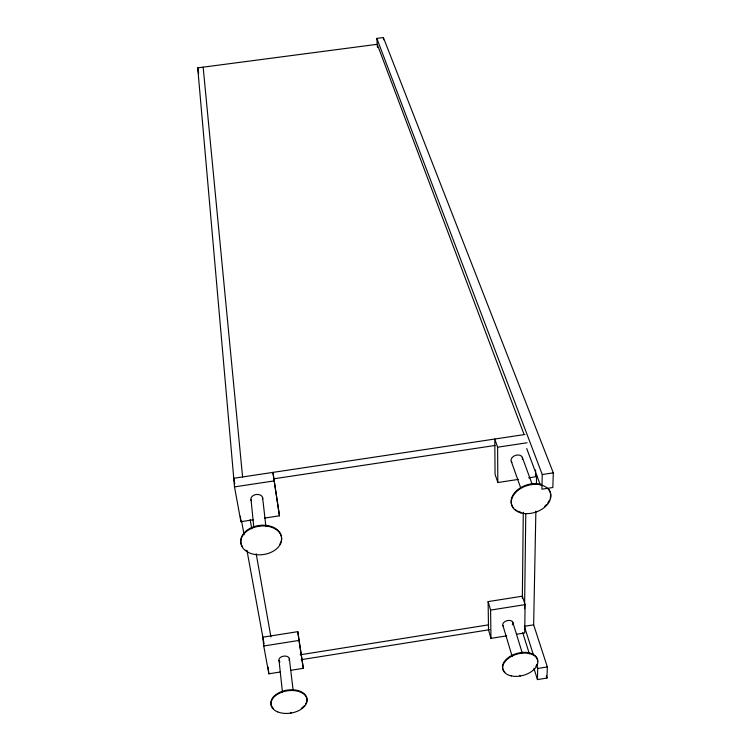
<?xml version="1.0" encoding="UTF-8"?>
<svg xmlns="http://www.w3.org/2000/svg" width="751" height="751" viewBox="0 0 751 751"><rect width="100%" height="100%" fill="white"/><g stroke="black" fill="none" stroke-linecap="round" stroke-linejoin="round"><path stroke-width="1.13" d="M282.479 692.375L278.921 659.528A5.285 3.38 -8.6 0 1 284.122 656.102A5.285 3.38 -8.6 0 1 289.332 658.599L289.332 659.481A5.285 3.38 -8.6 0 1 288.975 660.373M522.339 598.519L523.278 512.229M524.573 608.751L525.784 513.881M506.709 635.853L490.947 638.369L488.516 629.864L488.122 601.607L522.358 596.2L525.09 604.63L524.714 632.971L516.838 634.229M535.604 469.938L535.472 476.791L528.629 477.833M535.876 511.159L533.651 624.841L524.358 626.325M536.402 484.207L536.59 474.829M533.557 624.569L547.329 666.916L546.981 678.05L537.453 679.589L537.716 668.474L536.655 665.123M376.833 38.404L542.25 474.529L541.903 489.192L552.839 487.521L553.29 472.848L383.385 37.55L376.833 38.404L377.434 47.351M522.349 459.518L522.518 458.392A5.867 4.149 -18.1 0 0 517.43 455.022A5.867 4.149 -18.1 0 0 511.234 459.199L511.074 460.325A5.867 4.149 -18.1 0 0 511.9 462.306M537.716 668.474L547.329 666.916M301.104 659.697L489.661 629.685M290.675 670.333L303.32 668.315L297.818 631.657L262.85 637.177L263.742 646.001L268.849 673.816L280.339 671.976M263.742 646.001L298.954 640.425L297.818 631.657M490.947 638.369L490.6 610.084L525.09 604.63M300.212 654.788L488.591 624.841M542.25 474.529L553.29 472.848M524.132 434.622L377.237 44.3L197.71 67.872L234.509 486.883L240.902 521.692L253.378 519.786M264.718 518.059L279.456 515.815L272.923 472.398L279.456 515.815M497.829 482.527L497.603 447.211L494.778 439.035L495.059 474.266L497.829 482.527L518.368 479.401M273.833 478.8L495.106 445.456M234.509 486.883L273.993 480.931M497.603 447.211L527.08 442.771M524.902 434.5L233.758 478.284L234.781 483.888M526.704 448.525L540.26 484.799M522.302 457.321L531.933 483.625M531.117 483.944L531.361 484.63M511.3 461.386L520.65 487.756M546.268 675.816L546.981 678.05M524.62 627.169L533.473 655.079M522.715 632.652L529.38 653.886M533.942 668.418L537.453 679.589M512.755 622.185L522.217 652.844M519.955 675.337L520.171 676.041M502.954 625.658L512.154 656.374M488.122 601.607L490.6 610.084M241.569 520.922L244.094 534.75M247.051 550.887L264.08 643.851M250.139 519.617L251.773 528.845M256.185 553.759L270.904 636.895M197.71 67.872L198.649 73.645M298.954 640.425L303.32 668.315M289.332 658.599L293.153 690.498M290.853 712.342L290.937 713.075M253.819 527.484A20.53 14.316 -7.7 0 1 281.437 541.161A20.53 14.316 -7.7 0 1 248.459 552.492A20.53 14.316 -7.7 0 1 253.819 527.484L250.928 498.617A5.933 4.253 -7.5 0 1 256.711 494.458A5.933 4.253 -7.5 0 1 262.634 497.753L265.892 526.545M281.353 540.438A20.521 14.316 -7.7 0 0 258.729 525.54L258.832 526.263M268.173 667.188L268.849 673.816M203.145 67.158L242.582 476.96M240.414 516.275L240.902 521.692M383.385 37.55L383.526 39.784M262.634 497.753L262.653 498.871M279.973 661.95A5.285 3.38 -8.6 0 1 278.931 660.42M273.533 708.625A18.202 11.274 -8.8 0 1 287.793 690.009A18.202 11.274 -8.8 0 1 305.394 704.363M304.286 705.771A18.202 11.274 -8.8 0 1 301.32 708.334M251.378 500.776A5.933 4.253 -7.5 0 1 250.947 499.734M281.109 541.377A20.521 14.316 -7.7 0 1 279.87 544.137M247.642 551.375A20.521 14.316 -7.7 0 1 245.755 550.173M242.273 546.437A20.521 14.316 -7.7 0 1 258.729 525.54M548.192 488.591A20.286 13.95 -17.8 0 1 550.183 498.251M549.46 500.157A20.286 13.95 -17.8 0 1 547.798 502.945M546.334 504.71A20.286 13.95 -17.8 0 1 544.597 506.362M520.875 512.257A20.286 13.95 -17.8 0 1 517.749 511.121M516.819 510.642A20.286 13.95 -17.8 0 1 515.13 509.507M513.703 508.183A20.286 13.95 -17.8 0 1 517.017 490.309A20.286 13.95 -17.8 0 1 541.049 484.376M512.332 624.832A5.219 3.314 -15.4 0 0 512.811 623.931L512.961 623.03A5.219 3.314 -15.4 0 0 508.399 620.457A5.219 3.314 -15.4 0 0 502.879 623.912L502.738 624.813A5.219 3.314 -15.4 0 0 503.489 626.372M536.974 664.306A17.977 11.049 -15.3 0 1 535.895 666.325M504.841 672.201A17.977 11.049 -15.3 0 1 515.618 653.821A17.977 11.049 -15.3 0 1 537.641 661.284M277.532 711.826A18.212 11.274 -8.8 0 0 306.849 702.138A18.212 11.274 -8.8 0 0 282.658 691.943A18.212 11.274 -8.8 0 0 277.532 711.826M520.847 512.877A20.305 13.95 -17.8 0 0 550.905 496.082A20.305 13.95 -17.8 0 0 521.588 487.972A20.305 13.95 -17.8 0 0 520.847 512.877M511.243 675.909A17.986 11.049 -15.3 0 0 537.866 661.988A17.986 11.049 -15.3 0 0 511.703 656.271A17.986 11.049 -15.3 0 0 511.243 675.909"/></g></svg>
